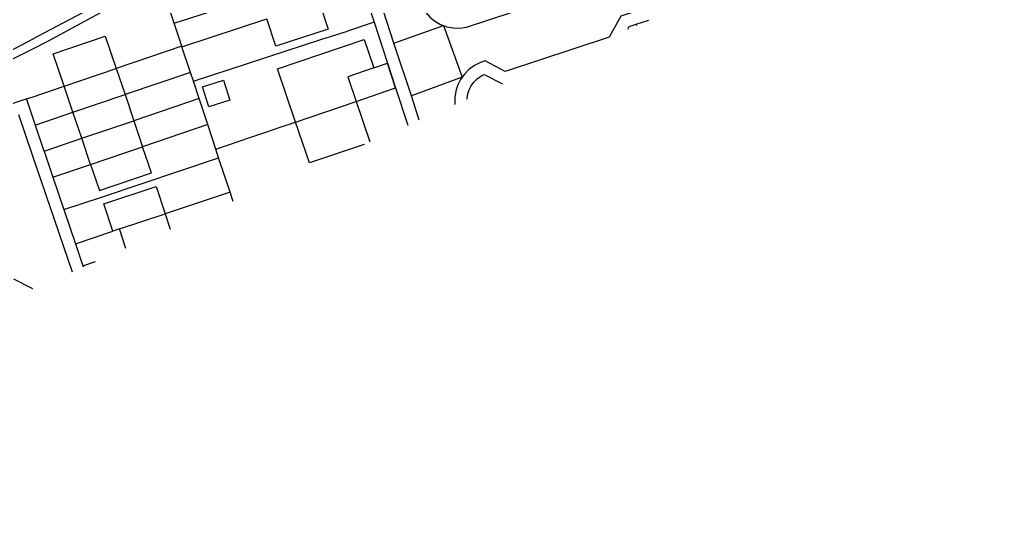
# Model space of a CAD drawing. Header units: millimetres. Extents: x 111502 to 977541, y 8702 to 1044108.
# Drawn here: x 489498.2 to 489639.7, y 238584.7 to 238656.9 of the extents above; entities that cross this region are included whole.
import ezdxf

# ---------------------------------------------------------------- set-up
doc = ezdxf.new("R2010")
doc.units = ezdxf.units.MM
doc.header["$LTSCALE"] = 0.25
doc.linetypes.add('DASHED2', pattern=[9.525, 6.35, -3.175])
doc.layers.add('E HVSS As Laid HV', color=10, linetype='Continuous')
doc.layers.add('X HVSS Site Background', color=8, linetype='Continuous')

# ---------------------------------------------------------------- blocks, each defined once
blk = doc.blocks.new('OS MAP 060722')
at = {"layer": 'X HVSS Site Background'}
for points in [[(749.27, -470.33), (749.74, -470.5), (750.69, -470.68), (751.65, -470.71), (752.61, -470.57), (785.82, -459.63), (787.46, -456.48), (802.91, -451.38), (805.9, -453.13), (806.42, -452.94), (807.3, -452.48), (808.09, -451.89), (808.77, -451.18), (809.34, -450.37), (809.77, -449.48), (809.9, -449.1), (810.11, -448.13), (810.16, -447.15), (810.06, -446.17), (809.8, -445.21), (808.95, -442.59), (820.34, -438.77), (824.85, -452.63), (824.54, -452.73)], [(742.05, -472.89), (740.53, -468.26), (736.49, -455.97), (744.07, -453.48), (744.72, -455.48), (747.14, -463.05), (745.58, -466.23), (745.88, -467.07), (746.14, -467.63), (746.67, -468.44), (747.33, -469.16), (747.92, -469.61), (748.09, -469.75), (748.83, -470.17), (749.27, -470.33)], [(717.52, -457.53), (690.21, -471.94), (689.42, -472.36), (665.53, -484.99), (615.1, -509.65), (600.64, -516.06)], [(796.63, -461.89), (775.05, -468.98), (773.34, -472.01), (758.24, -477), (755.3, -475.48), (754.62, -475.71), (753.76, -476.14), (752.98, -476.7), (752.29, -477.39), (751.96, -477.86)], [(680.55, -478.41), (684.98, -475.99), (686.6, -475.17), (689.42, -473.75), (691.82, -472.54), (708.01, -463.73)], [(737.51, -464.84), (738.82, -468.82), (739.16, -469.86)], [(710.08, -470), (708.95, -466.58)], [(710.08, -470), (722.47, -465.96)], [(731.19, -466.89), (732.49, -470.88), (724.89, -473.36), (723.58, -469.37)], [(711.21, -473.41), (723.58, -469.37)], [(739.16, -469.86), (735.28, -471.13)], [(739.16, -469.86), (741.12, -475.82)], [(777.29, -470.14), (779.14, -469.53)], [(711.19, -473.36), (710.08, -470)], [(712.87, -478.44), (731.58, -472.34), (732.83, -471.93), (735.28, -471.13)], [(742.05, -472.89), (749.27, -470.33)], [(749.27, -470.33), (751.96, -477.86)], [(776.05, -470.88), (776.28, -470.47), (777.29, -470.14)], [(777.29, -470.14), (777.35, -470.31)], [(694.07, -479.17), (692.46, -474.43), (700.04, -471.87), (701.64, -476.6)], [(727.73, -484.37), (725.11, -476.64), (737.7, -472.36), (739.11, -476.5)], [(711.19, -473.36), (701.64, -476.6)], [(711.21, -473.41), (711.19, -473.36)], [(712.45, -477.16), (711.21, -473.41)], [(744.58, -480.58), (742.05, -472.89)], [(694.07, -479.17), (701.64, -476.6)], [(701.64, -476.6), (702.93, -480.39)], [(739.11, -476.5), (735.32, -477.79), (736.54, -481.38)], [(739.11, -476.5), (741.12, -475.82)], [(741.12, -475.82), (742.3, -479.42)], [(742.3, -479.42), (741.12, -475.82)], [(712.45, -477.16), (702.93, -480.39)], [(712.87, -478.44), (712.45, -477.16)], [(715.13, -482.17), (714.21, -479.26), (717.25, -478.29), (718.17, -481.2), (715.13, -482.17)], [(751.96, -477.86), (744.58, -480.58)], [(751.96, -477.86), (751.73, -478.17), (751.3, -479.04), (751.05, -479.86), (750.91, -480.81), (750.93, -481.78), (750.95, -481.84)], [(752.72, -481.07), (752.71, -480.92), (752.81, -480.26), (752.98, -479.71), (753.28, -479.1), (753.67, -478.56), (754.15, -478.08), (754.69, -477.69), (755.18, -477.44), (757.85, -478.82)], [(688.57, -481.01), (689.42, -480.75), (694.07, -479.17)], [(695.36, -482.96), (694.07, -479.17)], [(713.71, -480.97), (712.87, -478.44)], [(736.54, -481.38), (742.3, -479.42)], [(742.3, -479.42), (744.08, -484.84)], [(682.21, -483.15), (688.57, -481.01)], [(688.57, -481.01), (688.58, -481.03), (689.42, -483.52), (689.86, -484.83)], [(695.36, -482.96), (702.93, -480.39)], [(702.93, -480.39), (704.21, -484.18)], [(713.71, -480.97), (704.21, -484.18)], [(714.96, -484.75), (713.71, -480.97)], [(745.74, -484.11), (744.58, -480.58)], [(727.73, -484.37), (736.54, -481.38)], [(736.54, -481.38), (738.54, -487.26)], [(689.54, -508.65), (689.42, -508.59), (686.77, -507.22)], [(687.44, -483.29), (689.42, -489.13), (695.22, -506.17)], [(689.86, -484.83), (695.36, -482.96)], [(696.64, -486.74), (695.36, -482.96)], [(689.86, -484.83), (691.13, -488.55), (691.15, -488.6)], [(696.64, -486.74), (704.21, -484.18)], [(704.21, -484.18), (705.49, -487.96)], [(714.96, -484.75), (705.49, -487.96)], [(716.13, -488.31), (714.96, -484.75)], [(723.4, -485.84), (725.65, -485.07)], [(725.65, -485.07), (727.73, -484.37)], [(737.72, -487.62), (729.75, -490.32), (727.73, -484.37)], [(691.15, -488.6), (696.64, -486.74)], [(697.92, -490.53), (696.64, -486.74)], [(716.13, -488.31), (721.23, -486.58)], [(721.23, -486.58), (723.4, -485.84)], [(697.92, -490.53), (705.49, -487.96)], [(697.92, -490.53), (699.21, -494.32), (706.79, -491.78), (705.49, -487.96)], [(716.55, -489.57), (716.13, -488.31)], [(691.15, -488.6), (692.43, -492.39)], [(699.52, -495.28), (716.55, -489.57)], [(718.21, -494.59), (716.55, -489.57)], [(692.43, -492.39), (697.92, -490.53)], [(692.43, -492.39), (694.04, -497.12)], [(701.16, -500.24), (699.84, -496.25), (707.44, -493.73), (708.76, -497.72)], [(694.04, -497.12), (699.52, -495.28)], [(718.21, -494.59), (708.76, -497.72)], [(718.66, -495.93), (718.21, -494.59)], [(694.04, -497.12), (695.72, -502.07)], [(702.11, -499.92), (708.76, -497.72)], [(708.76, -497.72), (709.49, -499.94)], [(695.72, -502.07), (701.16, -500.24)], [(702.11, -499.92), (701.16, -500.24)], [(703.05, -502.75), (702.11, -499.92)], [(695.72, -502.07), (696.81, -505.28)], [(696.81, -505.28), (698.66, -504.67)], [(696.81, -505.28), (696.87, -505.45)]]:
    blk.add_lwpolyline(points, dxfattribs=at)

msp = doc.modelspace()

# ---------------------------------------------------------------- linework, layer by layer
at = {"lineweight": 0}
msp.add_circle((488727.82, 239008.33), 11388.42, dxfattribs=at)

# ---------------------------------------------------------------- block references
at = {"layer": 'E HVSS As Laid HV', "linetype": 'DASHED2', "lineweight": 0}
msp.add_blockref('OS MAP 060722', (488810.58, 239126.31), dxfattribs=at)

doc.saveas('drawing.dxf')
